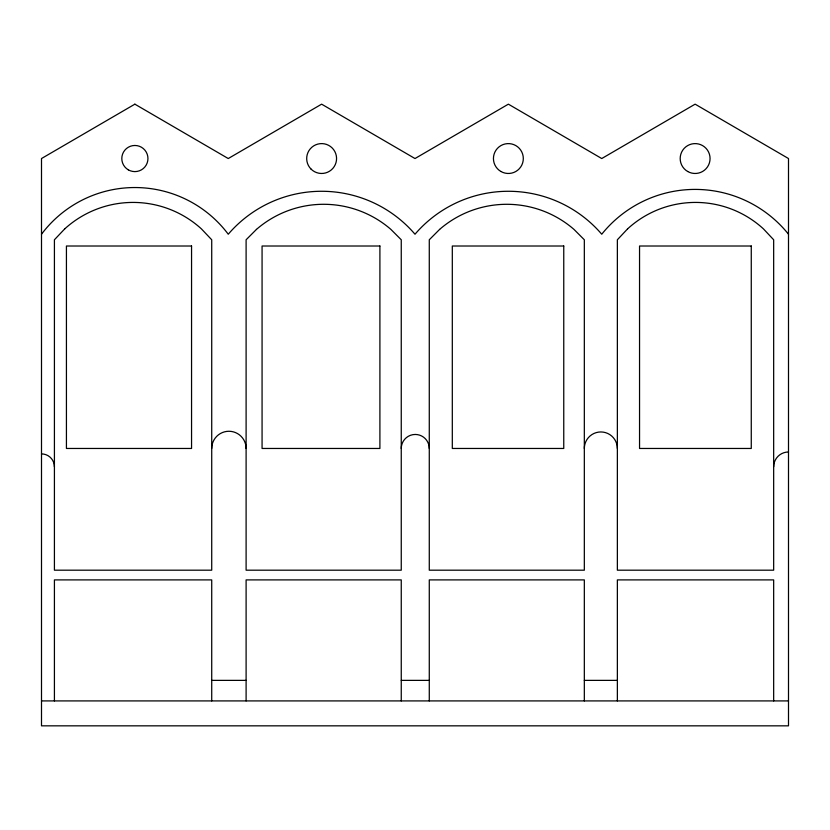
<?xml version="1.0" encoding="UTF-8"?>
<svg xmlns="http://www.w3.org/2000/svg" width="830" height="830" viewBox="0 0 830 830"><rect width="100%" height="100%" fill="white"/><g stroke="black" fill="none" stroke-linecap="round" stroke-linejoin="round"><path stroke-width="1.25" d="M211.723 680.372L246.105 680.372M401.253 680.372L429.276 680.372M584.33 680.372L617.364 680.372M41.5 700.914L788.5 700.914M773.664 700.914L773.664 579.9L617.364 579.9L617.364 700.914M584.33 700.914L584.33 579.9L429.276 579.9L429.276 700.914M401.253 700.914L401.253 579.9L246.105 579.9L246.105 700.914M211.723 700.914L211.723 579.9L54.417 579.9L54.417 700.914M211.723 448.459A17.191 17.191 0 0 1 228.914 431.268A17.191 17.191 0 0 1 246.105 448.459M401.253 448.459A14.017 14.017 0 0 1 415.259 434.453A14.017 14.017 0 0 1 429.276 448.459M41.5 453.906A12.917 12.917 0 0 1 54.417 466.823M41.5 234.226A116.719 116.719 0 0 1 228.25 234.226A122.975 122.975 0 0 1 415 234.226A122.975 122.975 0 0 1 601.75 234.226A119.676 119.676 0 0 1 788.5 234.226M773.664 466.823A14.836 14.836 0 0 1 788.5 451.987M584.33 448.459A16.517 16.517 0 0 1 600.847 431.953A16.517 16.517 0 0 1 617.364 448.459M627.563 228.904L617.364 239.777L617.364 570.189L773.664 570.189L773.664 239.777L763.465 228.904A100.43 100.43 0 0 0 627.563 228.904M64.719 228.893L54.417 239.777L54.417 570.189L211.723 570.189L211.723 239.777L201.42 228.893A101.488 101.488 0 0 0 64.719 228.893M256.46 229.402L246.105 239.777L246.105 570.189L401.253 570.189L401.253 239.777L390.899 229.402A102.536 102.536 0 0 0 256.46 229.402M439.61 229.412L429.276 239.777L429.276 570.189L584.33 570.189L584.33 239.777L573.997 229.412A102.443 102.443 0 0 0 439.61 229.412M134.875 104.165L41.5 158.54L41.5 725.835L788.5 725.835L788.5 158.54L695.125 104.165L601.75 158.54L508.375 104.165L415 158.54L321.625 104.165L228.25 158.54L134.875 104.165M191.554 246.012L66.431 246.012L66.431 448.459L191.554 448.459L191.554 246.012M379.901 246.012L262.072 246.012L262.072 448.459L379.901 448.459L379.901 246.012M563.757 246.012L452.309 246.012L452.309 448.459L563.757 448.459L563.757 246.012M751.264 246.012L639.546 246.012L639.546 448.459L751.264 448.459L751.264 246.012M128.339 169.86A13.073 13.073 0 0 0 147.948 158.54A13.073 13.073 0 0 0 128.339 147.221A13.073 13.073 0 0 0 128.339 169.86M311.063 169.102A14.94 14.94 0 0 0 336.057 162.41A14.94 14.94 0 0 0 317.755 144.109A14.94 14.94 0 0 0 311.063 169.102M500.905 171.478A14.94 14.94 0 0 0 523.315 158.54A14.94 14.94 0 0 0 500.905 145.603A14.94 14.94 0 0 0 500.905 171.478M687.655 171.478A14.94 14.94 0 0 0 710.065 158.54A14.94 14.94 0 0 0 687.655 145.603A14.94 14.94 0 0 0 687.655 171.478"/></g></svg>
